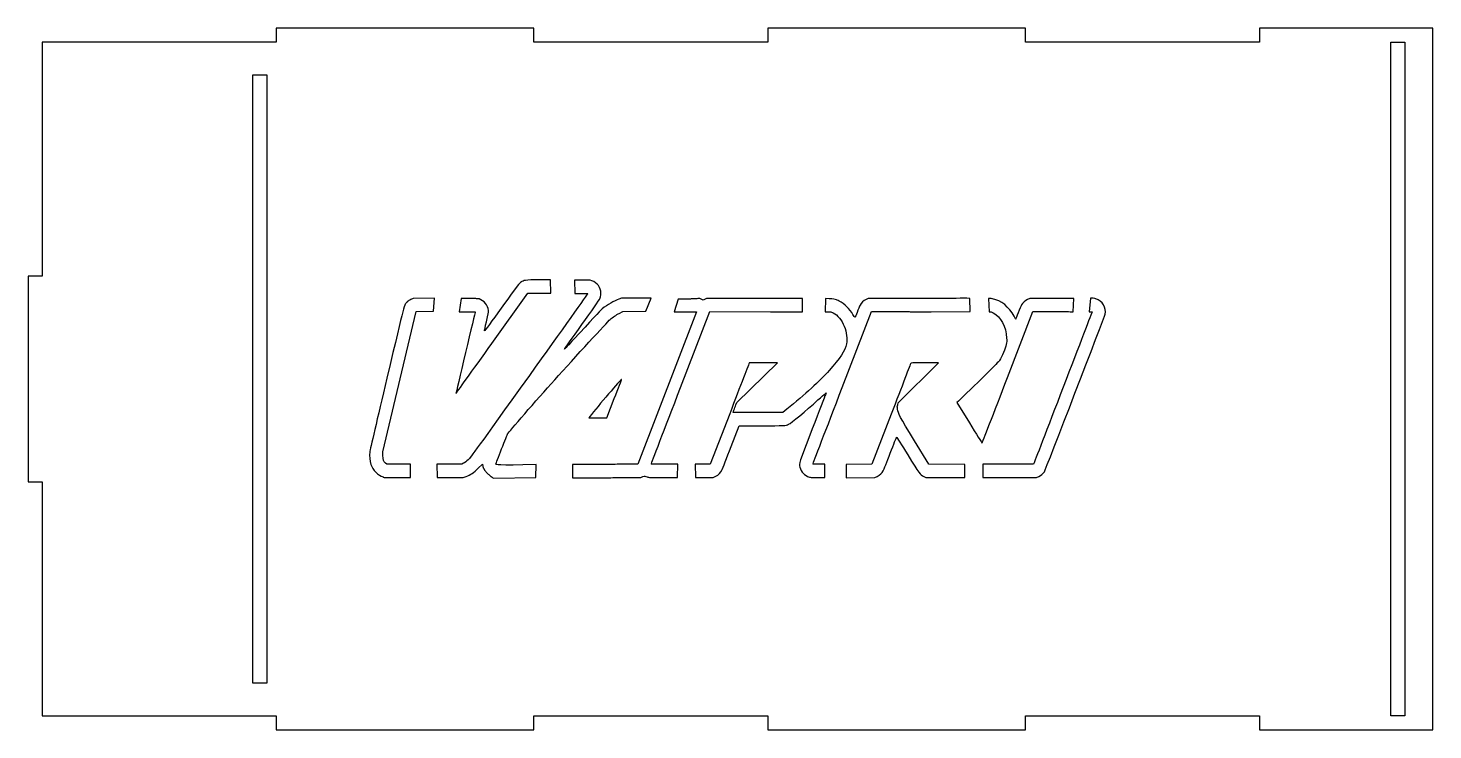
# Model space of a CAD drawing. Header units: millimetres. Extents: x -152 to 148, y -75 to 75.
import ezdxf

# ---------------------------------------------------------------- set-up
doc = ezdxf.new("R2010")
doc.units = ezdxf.units.MM

msp = doc.modelspace()

# ---------------------------------------------------------------- linework, layer by layer
at = {"color": 7, "linetype": 'Continuous', "lineweight": 25}
for p, q in [((-43.5, 75), (-98.5, 75)), ((-98.5, 75), (-98.5, 72)), ((-43.5, 72), (-43.5, 75)), ((61.5, 75), (6.5, 75)), ((6.5, 75), (6.5, 72)), ((61.5, 72), (61.5, 75)), ((148.5, 75), (111.5, 75)), ((111.5, 75), (111.5, 72)), ((148.5, -75), (148.5, 75)), ((-98.5, 72), (-148.5, 72)), ((-148.5, 72), (-148.5, 22)), ((6.5, 72), (-43.5, 72)), ((111.5, 72), (61.5, 72)), ((139.5, -72), (139.5, 72)), ((139.5, 72), (142.5, 72)), ((142.5, 72), (142.5, -72)), ((-103.5, -65), (-103.5, 65)), ((-103.5, 65), (-100.5, 65)), ((-100.5, 65), (-100.5, -65)), ((-148.5, 22), (-151.5, 22)), ((-151.5, 22), (-151.5, -22)), ((-39.896367, 18.349121), (-39.942066, 21.19013)), ((-34.825074, 21.13543), (-34.777984, 18.297461)), ((-52.435136, 7.612633), (-44.766746, 18.312721)), ((-44.766746, 18.312721), (-39.896367, 18.349121)), ((-69.292332, 17.204291), (-69.746585, 16.989101)), ((-64.733947, 17.286291), (-69.292332, 17.204291)), ((-64.942001, 14.477072), (-64.733947, 17.286291)), ((-59.030702, 17.229621), (-59.421061, 14.340012)), ((-24.805476, 17.240131), (-25.327208, 17.065911)), ((-19.597595, 14.478652), (-18.426968, 17.269431)), ((-12.695474, 17.026951), (-13.545881, 14.377192)), ((-7.336506, 16.856531), (-8.079707, 17.204231)), ((-6.593307, 17.204231), (-7.336506, 16.856531)), ((6.78429, 17.204231), (-6.593307, 17.204231)), ((13.881348, 14.372822), (13.881378, 17.203231)), ((18.793497, 17.173341), (18.725597, 14.368232)), ((27.931725, 17.204241), (27.492565, 16.994971)), ((49.67859, 14.420152), (49.62839, 17.238341)), ((53.570539, 17.198491), (53.721119, 14.366912)), ((62.389117, 17.204291), (61.949947, 16.995021)), ((69.246435, 17.222791), (62.389117, 17.204291)), ((71.653985, 14.383542), (71.795775, 17.220791)), ((75.349444, 17.270441), (75.113134, 14.381562)), ((-75.710874, -15.564081), (-68.618278, 14.400372)), ((-68.618278, 14.400372), (-64.942001, 14.477072)), ((-25.240867, 14.031032), (-24.497668, 14.401752)), ((-24.497668, 14.401752), (-19.597595, 14.478652)), ((-8.744401, 14.366592), (-21.261357, -18.199081)), ((-12.160709, -1.831245), (-5.921999, 14.401422)), ((-5.921999, 14.401422), (7.0186, 14.384022)), ((18.725597, 14.368232), (19.959177, 14.366232)), ((19.959177, 14.366232), (20.428347, 14.144062)), ((22.364356, -1.831985), (28.603135, 14.400852)), ((41.376192, 14.384052), (49.67859, 14.420152)), ((53.721119, 14.366912), (54.149189, 14.366362)), ((54.149189, 14.366362), (54.608149, 14.140412)), ((57.659338, 0.346915), (63.060107, 14.400142)), ((63.060107, 14.400142), (69.396505, 14.400142)), ((-0.135659, -5.007714), (8.534279, 3.420974)), ((8.534279, 3.420974), (5.53736, 3.438574)), ((34.318433, -5.091874), (42.930791, 3.454134)), ((42.930791, 3.454134), (39.982112, 3.454684)), ((18.684817, -3.141224), (18.917347, -2.946704)), ((18.917347, -2.946704), (18.753907, -3.377694)), ((-27.885345, -8.267193), (-26.311206, -4.183764)), ((-0.347108, -5.556604), (-0.135659, -5.007714)), ((34.205563, -5.497254), (34.318433, -5.091874)), ((47.15973, -4.759414), (46.8619, -5.047544)), ((46.8619, -5.047544), (49.52446, -9.376553)), ((-31.54768, -8.015973), (-31.773769, -8.302993)), ((-31.773769, -8.302993), (-27.885345, -8.267193)), ((-1.670998, -7.411093), (-5.837934, -18.233491)), ((-0.948348, -7.152723), (-0.753458, -6.629103)), ((9.702829, -7.152723), (-0.948348, -7.152723)), ((10.540719, -6.471283), (9.702829, -7.152723)), ((32.815814, -7.507113), (28.687075, -18.232991)), ((-1.356108, -14.433062), (0.350561, -9.990763)), ((0.350561, -9.990763), (5.05831, -9.990763)), ((40.884032, -18.232991), (37.822973, -13.216402)), ((-75.710874, -16.341061), (-75.710874, -15.564081)), ((-74.907063, -18.234981), (-75.185419, -17.996721)), ((-69.808367, -18.221281), (-74.907063, -18.234981)), ((-69.864839, -21.05366), (-69.808367, -18.221281)), ((-58.887541, -18.199151), (-64.181328, -18.212651)), ((-64.181328, -18.212651), (-64.154658, -21.04726)), ((-58.485848, -18.002171), (-58.887541, -18.199151)), ((-58.617282, -21.03676), (-57.975427, -20.81435)), ((-55.368581, -19.074991), (-54.484609, -18.194241)), ((-54.484609, -18.194241), (-54.410149, -18.628951)), ((-43.056029, -21.07378), (-42.998289, -18.282951)), ((-35.260231, -18.299701), (-35.260122, -21.13798)), ((-20.646537, -21.03676), (-20.223574, -20.85853)), ((-12.796251, -21.05523), (-12.719511, -18.232861)), ((-9.037084, -18.233491), (-8.970574, -21.05021)), ((-5.837934, -18.233491), (-9.037084, -18.233491)), ((-5.167367, -21.03741), (-4.658077, -20.78568)), ((18.625317, -21.06247), (18.625287, -18.229481)), ((23.208666, -18.266391), (23.167166, -21.15541)), ((28.687075, -18.232991), (23.208666, -18.266391)), ((29.350525, -21.03672), (29.804774, -20.82153)), ((39.774012, -20.82153), (40.228262, -21.03672)), ((48.56623, -18.268391), (40.884032, -18.232991)), ((48.53279, -21.07212), (48.56623, -18.268391)), ((52.387349, -18.232961), (52.363759, -21.03674)), ((63.220437, -18.232961), (52.387349, -18.232961)), ((63.287437, -18.047161), (63.220437, -18.232961)), ((63.875546, -21.03674), (64.323036, -20.82471)), ((-151.5, -22), (-148.5, -22)), ((-148.5, -22), (-148.5, -72)), ((-64.154658, -21.04726), (-58.617282, -21.03676)), ((-52.104581, -21.20536), (-43.056029, -21.07378)), ((23.167166, -21.15541), (29.350525, -21.03672)), ((40.228262, -21.03672), (48.53279, -21.07212)), ((52.363759, -21.03674), (63.875546, -21.03674)), ((-100.5, -65), (-103.5, -65)), ((-148.5, -72), (-98.5, -72)), ((-98.5, -72), (-98.5, -75)), ((-43.5, -75), (-43.5, -72)), ((-43.5, -72), (6.5, -72)), ((6.5, -72), (6.5, -75)), ((61.5, -75), (61.5, -72)), ((61.5, -72), (111.5, -72)), ((111.5, -72), (111.5, -75)), ((142.5, -72), (139.5, -72)), ((-98.5, -75), (-43.5, -75)), ((6.5, -75), (61.5, -75)), ((111.5, -75), (148.5, -75))]:
    msp.add_line(p, q, dxfattribs=at)
for points, degree in [([(-39.942066, 21.19013), (-45.505987, 21.19013), (-45.344122, 21.16173), (-46.028329, 20.81296)], 3), ([(-31.482828, 21.08823), (-31.655508, 21.12073), (-32.345956, 21.12633), (-34.825074, 21.13543)], 3), ([(-29.999571, 20.28274), (-30.421176, 20.70412), (-30.940493, 20.98615), (-31.482828, 21.08823)], 3), ([(-46.630712, 20.36762), (-46.81114, 20.19885), (-48.524566, 17.875641), (-50.488743, 15.136561)], 3), ([(-46.028329, 20.81296), (-46.181116, 20.73496), (-46.452184, 20.53461), (-46.630712, 20.36762)], 3), ([(-31.963446, 18.288461), (-31.963446, 18.271661), (-37.584131, 10.389533), (-44.453853, 0.772595)], 3), ([(-34.777984, 18.297461), (-32.651286, 18.293461), (-31.963446, 18.300461), (-31.963446, 18.288461)], 3), ([(-29.391586, 17.136711), (-28.923149, 18.189801), (-29.166764, 19.45039), (-29.999571, 20.28274)], 3), ([(-70.531513, 16.464601), (-71.205398, 15.834261), (-70.946244, 16.805301), (-74.872578, 0.198825)], 3), ([(-69.746585, 16.989101), (-69.996426, 16.870751), (-70.349641, 16.634721), (-70.531513, 16.464601)], 3), ([(-55.196994, 17.105011), (-55.529708, 17.206071), (-59.030702, 17.229621)], 2), ([(-53.199064, 14.605782), (-53.295134, 15.763221), (-54.101876, 16.772381), (-55.196994, 17.105011)], 3), ([(-50.488743, 15.136561), (-52.432142, 12.426472), (-54.031975, 10.238463), (-54.043933, 10.274333)], 3), ([(-33.241391, 11.639822), (-31.190114, 14.514472), (-29.457702, 16.988071), (-29.391586, 17.136711)], 3), ([(-25.327208, 17.065911), (-26.367954, 16.718381), (-27.770436, 15.892771), (-28.870481, 14.980071)], 3), ([(-18.426968, 17.269431), (-21.214599, 17.275431), (-24.805476, 17.240131)], 2), ([(-8.079707, 17.204231), (-10.873405, 17.023051), (-12.695474, 17.026951)], 2), ([(13.881378, 17.203231), (11.868689, 17.208231), (10.585089, 17.204231), (6.78429, 17.204231)], 3), ([(21.715876, 16.634231), (21.008926, 16.983531), (21.154206, 17.120541), (18.793497, 17.173341)], 3), ([(24.656246, 13.795082), (24.014676, 14.932161), (22.813726, 16.091781), (21.715876, 16.634231)], 3), ([(26.161945, 15.772741), (26.048985, 15.556751), (25.762505, 14.869401), (25.525315, 14.245322)], 3), ([(27.492565, 16.994971), (26.918525, 16.721431), (26.417285, 16.261031), (26.161945, 15.772741)], 3), ([(29.507114, 17.206241), (28.981985, 17.206241), (27.931725, 17.204241)], 2), ([(31.444774, 17.209241), (30.798884, 17.208241), (30.153004, 17.207171), (29.507114, 17.206241)], 3), ([(40.937722, 17.222841), (34.609083, 17.214241), (31.444774, 17.209241)], 2), ([(49.62839, 17.238341), (47.74749, 17.249841), (46.66972, 17.230841), (40.937722, 17.222841)], 3), ([(54.484169, 17.133191), (54.339259, 17.162291), (54.118329, 17.183491), (53.570539, 17.198491)], 3), ([(59.052008, 13.413622), (57.966538, 15.427161), (56.324718, 16.764151), (54.484169, 17.133191)], 3), ([(60.650297, 15.840041), (60.551417, 15.658371), (60.237977, 14.902891), (59.953747, 14.161192)], 3), ([(61.949947, 16.995021), (61.405647, 16.735651), (60.886787, 16.274551), (60.650297, 15.840041)], 3), ([(71.795775, 17.220791), (70.804385, 17.220791), (71.061605, 17.227791), (69.246435, 17.222791)], 3), ([(76.552063, 17.105011), (76.319043, 17.175741), (76.448703, 17.256941), (75.349444, 17.270441)], 3), ([(78.512693, 13.875312), (78.800543, 15.217561), (77.904043, 16.694351), (76.552063, 17.105011)], 3), ([(-59.421061, 14.340012), (-56.016084, 14.384012), (-56.016084, 14.369712)], 2), ([(-56.016084, 14.369712), (-56.016084, 14.352812), (-56.943484, 10.425773), (-58.076967, 5.642934)], 3), ([(-54.043933, 10.274333), (-54.055903, 10.310233), (-53.862433, 11.200022), (-53.614029, 12.251722)], 3), ([(-53.614029, 12.251722), (-53.220696, 13.917022), (-53.167122, 14.220942), (-53.199064, 14.605782)], 3), ([(-39.025701, -0.162125), (-34.808216, 4.550004), (-27.74279, 12.246072), (-27.207736, 12.710682)], 3), ([(-28.870481, 14.980071), (-29.330123, 14.598712), (-31.38481, 12.414452), (-34.959695, 8.506863)], 3), ([(-27.207736, 12.710682), (-26.629222, 13.213032), (-25.901761, 13.701372), (-25.240867, 14.031032)], 3), ([(-13.545881, 14.377192), (-11.961136, 14.373192), (-8.744401, 14.366592)], 2), ([(7.0186, 14.384022), (11.103769, 14.377022), (13.881348, 14.372822)], 2), ([(20.428347, 14.144062), (21.315016, 13.724192), (22.295436, 12.530842), (22.795116, 11.263332)], 3), ([(25.525315, 14.245322), (25.038016, 12.963172), (25.105816, 12.998292), (24.656246, 13.795082)], 3), ([(28.603135, 14.400852), (29.294825, 14.400332), (29.640674, 14.399852)], 2), ([(29.640674, 14.399852), (30.219754, 14.399852), (30.798834, 14.398642), (31.377914, 14.397852)], 3), ([(31.377914, 14.397852), (34.710673, 14.393052), (41.376192, 14.384052)], 2), ([(54.608149, 14.140412), (56.170838, 13.371082), (57.352268, 11.149082), (57.469818, 8.758293)], 3), ([(59.417487, 12.792242), (59.406787, 12.781012), (59.242307, 13.060632), (59.052008, 13.413622)], 3), ([(59.953747, 14.161192), (59.669537, 13.419502), (59.428187, 12.803442), (59.417487, 12.792242)], 3), ([(65.535956, -19.81318), (65.756266, -19.49296), (78.390883, 13.307372), (78.512693, 13.875312)], 3), ([(69.396505, 14.400142), (70.841605, 14.400142), (70.584905, 14.387542), (71.653985, 14.383542)], 3), ([(75.732954, 14.367562), (75.732954, 14.349572), (72.947774, 7.090703), (69.543675, -1.763255)], 3), ([(75.113134, 14.381562), (75.510204, 14.377562), (75.732954, 14.372562), (75.732954, 14.367562)], 3), ([(-36.945945, 6.388163), (-36.959735, 6.401963), (-35.292663, 8.765183), (-33.241391, 11.639822)], 3), ([(22.795116, 11.263332), (23.291256, 10.004633), (23.477906, 8.557413), (23.279256, 7.508573)], 3), ([(-60.120687, -3.070294), (-60.111287, -3.079294), (-56.652749, 1.727585), (-52.435136, 7.612633)], 3), ([(-34.959695, 8.506863), (-36.038364, 7.327803), (-36.932179, 6.374393), (-36.945945, 6.388163)], 3), ([(23.279256, 7.508573), (23.018696, 6.132764), (21.850926, 4.329144), (19.588707, 1.808505)], 3), ([(57.400118, 7.406363), (57.217508, 6.505123), (56.503458, 4.811014), (55.940198, 3.942634)], 3), ([(57.469818, 8.758293), (57.499918, 8.147083), (57.482718, 7.813973), (57.400118, 7.406363)], 3), ([(-58.076967, 5.642934), (-59.210454, 0.860095), (-60.130125, -3.060854), (-60.120687, -3.070294)], 3), ([(2.518191, 3.433574), (2.505951, 3.421334), (0.620811, -1.458765), (-1.670998, -7.411093)], 3), ([(5.53736, 3.438574), (3.889071, 3.447874), (2.530491, 3.445774), (2.518191, 3.433574)], 3), ([(36.988993, 3.336844), (36.964543, 3.271814), (35.086613, -1.607965), (32.815814, -7.507113)], 3), ([(39.982112, 3.454684), (37.235613, 3.455054), (37.030393, 3.446974), (36.988993, 3.336844)], 3), ([(55.940198, 3.942634), (55.733488, 3.623954), (51.975469, -0.100515), (47.15973, -4.759414)], 3), ([(-74.872578, 0.198825), (-76.926373, -8.487733), (-78.487209, -15.226561), (-78.529542, -15.589921)], 3), ([(-44.453853, 0.772595), (-55.54214, -14.749912), (-57.008234, -16.774051), (-57.514205, -17.258971)], 3), ([(-24.762617, -0.074785), (-24.841259, 0.003855), (-29.832151, -5.837444), (-31.54768, -8.015973)], 3), ([(19.588707, 1.808505), (17.641047, -0.361635), (14.350178, -3.373094), (10.540719, -6.471283)], 3), ([(52.222789, -13.705942), (52.242479, -13.706152), (54.688909, -7.382363), (57.659338, 0.346915)], 3), ([(-49.100188, -11.703482), (-48.95167, -11.424262), (-42.877457, -4.465624), (-39.025701, -0.162125)], 3), ([(-26.311206, -4.183764), (-25.445429, -1.937885), (-24.748567, -0.088785), (-24.762617, -0.074785)], 3), ([(-18.432311, -18.148361), (-18.414211, -18.101961), (-15.592004, -10.759212), (-12.160709, -1.831245)], 3), ([(16.092688, -18.149281), (16.110788, -18.102831), (18.933027, -10.760052), (22.364356, -1.831985)], 3), ([(69.543675, -1.763255), (66.139586, -10.617212), (63.324237, -17.944971), (63.287437, -18.047161)], 3), ([(-0.753458, -6.629103), (-0.646258, -6.341114), (-0.463408, -5.858494), (-0.347108, -5.556604)], 3), ([(10.905669, -9.682423), (11.442529, -9.427173), (14.606998, -6.805243), (17.178837, -4.484754)], 3), ([(18.753907, -3.377694), (18.664007, -3.614744), (17.402107, -6.900123), (15.949678, -10.678552)], 3), ([(17.178837, -4.484754), (17.879247, -3.852804), (18.556937, -3.248214), (18.684817, -3.141224)], 3), ([(34.168063, -6.424693), (34.104183, -5.982274), (34.109963, -5.840804), (34.205563, -5.497254)], 3), ([(37.822973, -13.216402), (34.585983, -7.911493), (34.308053, -7.395033), (34.168063, -6.424693)], 3), ([(-50.375253, -14.956041), (-49.716281, -13.246682), (-49.142501, -11.783032), (-49.100188, -11.703482)], 3), ([(5.05831, -9.990763), (10.011909, -9.990763), (10.287709, -9.976223), (10.905669, -9.682423)], 3), ([(15.949678, -10.678552), (13.066128, -18.179991), (13.120088, -18.011871), (13.331278, -18.836251)], 3), ([(49.52446, -9.376553), (50.988869, -11.757512), (52.203089, -13.705722), (52.222789, -13.705942)], 3), ([(-51.606204, -18.148571), (-51.588134, -18.102071), (-51.034231, -16.665401), (-50.375253, -14.956041)], 3), ([(-3.284918, -19.36164), (-3.162738, -19.09419), (-2.294778, -16.876331), (-1.356108, -14.433062)], 3), ([(32.626714, -15.834331), (33.340144, -13.976332), (33.943823, -12.435132), (33.968123, -12.409432)], 3), ([(33.968123, -12.409432), (33.992483, -12.383752), (35.061223, -14.081592), (36.343123, -16.182441)], 3), ([(-78.529542, -15.589921), (-78.625962, -16.417571), (-78.520442, -17.548811), (-78.278844, -18.278521)], 3), ([(-75.185419, -17.996721), (-75.598056, -17.643531), (-75.710874, -17.288051), (-75.710874, -16.341061)], 3), ([(-57.514205, -17.258971), (-57.863362, -17.593611), (-58.23977, -17.881521), (-58.485848, -18.002171)], 3), ([(31.124984, -19.60012), (31.237524, -19.38693), (31.913304, -17.692331), (32.626714, -15.834331)], 3), ([(36.343123, -16.182441), (38.878482, -20.33755), (38.946502, -20.42953), (39.774012, -20.82153)], 3), ([(-78.278844, -18.278521), (-77.882317, -19.47599), (-76.803003, -20.56512), (-75.647473, -20.93383)], 3), ([(-75.647473, -20.93383), (-75.647473, -21.04946), (-76.042011, -21.06259), (-69.864839, -21.05366)], 3), ([(-57.975427, -20.81435), (-56.941175, -20.45597), (-56.376388, -20.07913), (-55.368581, -19.074991)], 3), ([(-54.410149, -18.628951), (-54.109091, -19.83305), (-52.104581, -21.20536)], 2), ([(-42.998289, -18.282951), (-51.52711, -18.627311), (-51.632451, -18.216251), (-51.606204, -18.148571)], 3), ([(-21.261357, -18.199081), (-32.233299, -18.296281), (-35.260231, -18.299701)], 2), ([(-20.223574, -20.85853), (-19.990945, -20.76053), (-19.784178, -20.7069), (-19.764085, -20.73939)], 3), ([(-19.764085, -20.73939), (-19.744025, -20.77189), (-19.523706, -20.86041), (-19.274543, -20.93609)], 3), ([(-19.274543, -20.93609), (-18.829807, -21.07117), (-19.49837, -21.07335), (-12.796251, -21.05523)], 3), ([(-12.719511, -18.232861), (-17.742899, -18.232861), (-18.458473, -18.215661), (-18.432311, -18.148361)], 3), ([(-4.658077, -20.78568), (-4.020428, -20.47051), (-3.585398, -20.01935), (-3.284918, -19.36164)], 3), ([(13.331278, -18.836251), (13.603998, -19.90078), (14.331198, -20.67225), (15.337738, -20.96487)], 3), ([(15.337738, -20.96487), (15.598688, -21.04077), (15.595728, -21.06347), (18.625317, -21.06247)], 3), ([(18.625287, -18.229481), (16.261388, -18.221081), (16.073488, -18.198681), (16.092688, -18.149281)], 3), ([(29.804774, -20.82153), (30.373794, -20.55198), (30.859954, -20.1022), (31.124984, -19.60012)], 3), ([(64.323036, -20.82471), (64.825186, -20.58679), (65.244006, -20.2375), (65.535956, -19.81318)], 3), ([(-35.260122, -21.13798), (-32.028289, -21.13398), (-20.646537, -21.03676)], 2), ([(-8.970574, -21.05021), (-7.83273, -21.04741), (-5.167367, -21.03741)], 2)]:
    msp.add_open_spline(points, degree=degree, dxfattribs=at)

doc.saveas('drawing.dxf')
